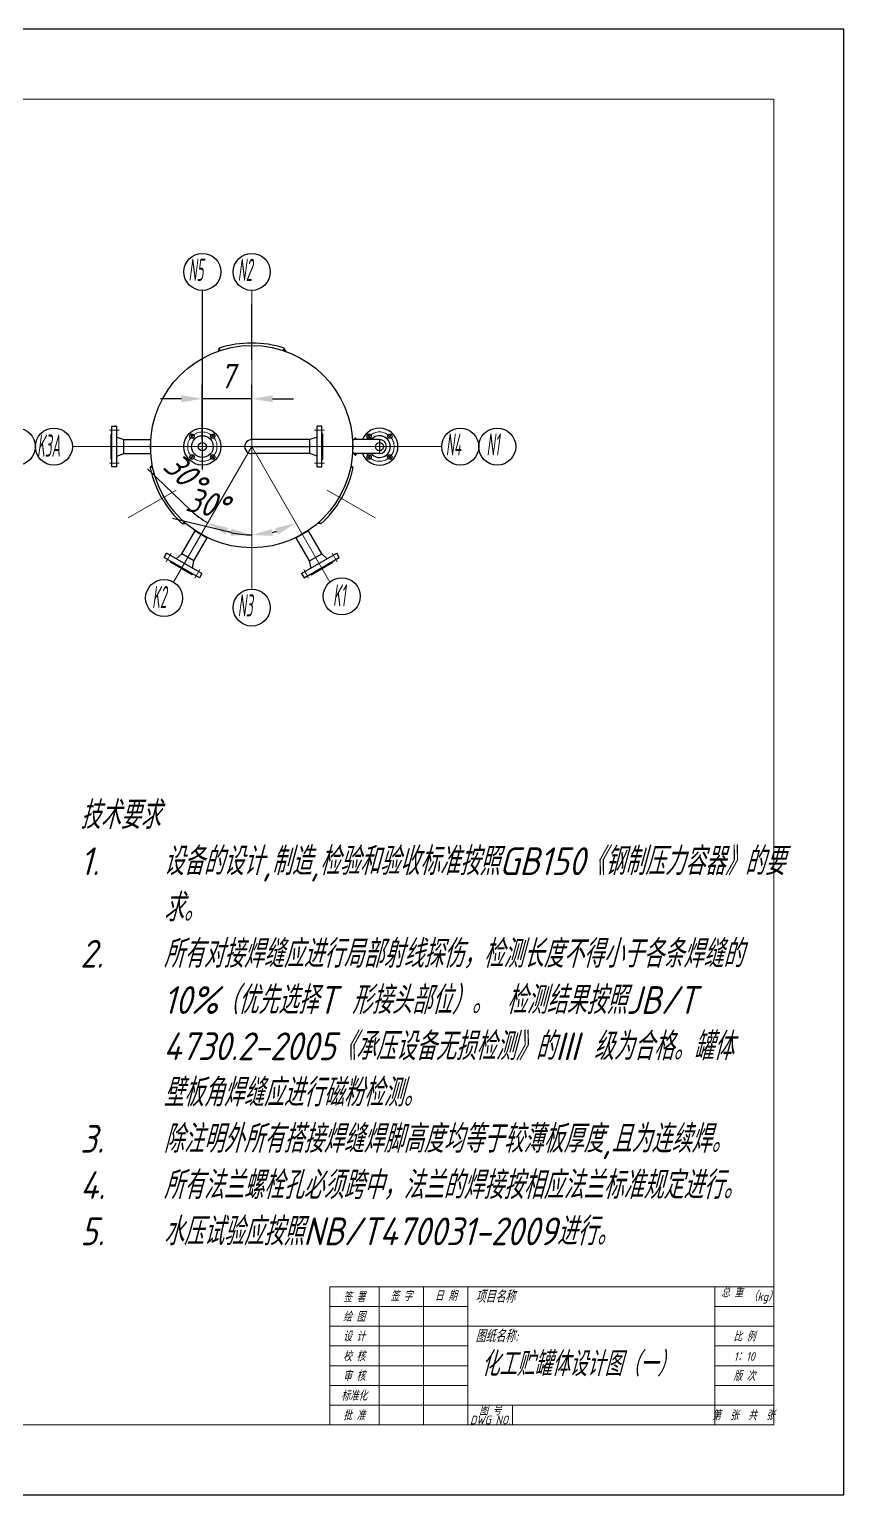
# Model space of a CAD drawing. Header units: millimetres. Extents: x 148 to 774, y 100 to 310.
# Drawn here: x 328.2 to 444.9, y 99.6 to 309.6 of the extents above; entities that cross this region are included whole.
import ezdxf
from ezdxf.enums import TextEntityAlignment as Align

# ---------------------------------------------------------------- set-up
doc = ezdxf.new("R2010")
doc.units = ezdxf.units.MM
doc.linetypes.add('CENTER', pattern=[50.8, 31.75, -6.35, 6.35, -6.35])
doc.layers.add('DIM', color=6, linetype='Continuous')
for name, color, linetype, lineweight in [('中心线', 1, 'CENTER', 15), ('文字', 3, 'Continuous', 15), ('粗实线', 2, 'Continuous', 30)]:
    doc.layers.add(name, color=color, linetype=linetype, lineweight=lineweight)
doc.styles.add('工程字', font='gbeitc.shx', dxfattribs={"height": 3.5, "bigfont": 'gbcbig.shx'})
doc.styles.add('机械', font='gbeitc.shx', dxfattribs={"bigfont": 'gbcbig.shx'})
doc.dimstyles.new('机械标注', dxfattribs={"dimtxt": 3.5, "dimasz": 3, "dimexe": 2, "dimexo": 0, "dimgap": 1.5, "dimtad": 1, "dimdec": 0, "dimdsep": 46, "dimtxsty": '工程字', "dimcen": 2.5, "dimadec": 0, "dimazin": 0, "dimtfac": 1, "dimtdec": 0, "dimtmove": 0, "dimatfit": 3, "dimfxl": 1, "dimarcsym": 0})

# ---------------------------------------------------------------- blocks, each defined once
blk = doc.blocks.new('*D27')
at = {"layer": 'Defpoints', "color": 0, "transparency": 16777216}
for p in [(352.95, 256.64), (352.95, 250.77), (360.03, 250.77)]:
    blk.add_point(p, dxfattribs=at)
at = {"layer": 'DIM', "color": 0, "transparency": 16777216}
for p, q in [((352.95, 250.77), (352.95, 258.64)), ((360.03, 250.77), (360.03, 258.64)), ((349.95, 256.64), (346.95, 256.64)), ((360.03, 256.64), (352.95, 256.64)), ((363.03, 256.64), (366.03, 256.64))]:
    blk.add_line(p, q, dxfattribs=at)
for points in [[(349.95, 257.14), (349.95, 256.14), (352.95, 256.64)], [(363.03, 257.14), (363.03, 256.14), (360.03, 256.64)]]:
    blk.add_solid(points, dxfattribs=at)
at = {"layer": 'DIM', "transparency": 16777216, "insert": (356.49, 259.89), "char_height": 3.5, "attachment_point": 5, "style": '工程字'}
blk.add_mtext('7', dxfattribs=at)
blk = doc.blocks.new('*D28')
at = {"layer": 'Defpoints', "color": 0, "transparency": 16777216}
for p in [(360.03, 272.17), (360.03, 249.79), (364.35, 237.89), (360.03, 229.37), (371.23, 230.37)]:
    blk.add_point(p, dxfattribs=at)
at = {"layer": 'DIM', "color": 0, "transparency": 16777216}
blk.add_line((357.05, 237.49), (348.67, 239.51), dxfattribs=at)
for start, end in [(256.3867, 270), (283.6133, 286.3867)]:
    blk.add_arc((360.03, 249.79), 12.66, start, end, dxfattribs=at)
for points in [[(363.06, 236.99), (362.95, 237.98), (360.03, 237.13)], [(363.4, 238.1), (363.79, 237.18), (366.35, 238.83)]]:
    blk.add_solid(points, dxfattribs=at)
at = {"layer": 'DIM', "transparency": 16777216, "insert": (353.63, 241.66), "char_height": 3.5, "attachment_point": 5, "rotation": 346.3867, "style": '工程字'}
blk.add_mtext('30°', dxfattribs=at)
blk = doc.blocks.new('*D29')
at = {"layer": 'Defpoints', "color": 0, "transparency": 16777216}
for p in [(360.03, 272.17), (360.03, 249.79), (357.83, 237.35), (348.82, 230.37), (360.03, 229.37)]:
    blk.add_point(p, dxfattribs=at)
at = {"layer": 'DIM', "color": 0, "transparency": 16777216}
blk.add_line((351.31, 240.65), (345.08, 246.6), dxfattribs=at)
for start, end in [(226.3522, 240), (253.6478, 256.3522)]:
    blk.add_arc((360.03, 249.79), 12.62, start, end, dxfattribs=at)
for points in [[(356.27, 237.21), (356.67, 238.13), (353.71, 238.85)], [(357.11, 238.02), (356.99, 237.02), (360.03, 237.16)]]:
    blk.add_solid(points, dxfattribs=at)
at = {"layer": 'DIM', "transparency": 16777216, "insert": (350.44, 245.98), "char_height": 3.5, "attachment_point": 5, "rotation": 316.3522, "style": '工程字'}
blk.add_mtext('30°', dxfattribs=at)

msp = doc.modelspace()

# ---------------------------------------------------------------- hatches: boundary and pattern name
at = {"layer": '粗实线'}
for points in [[(355.388, 263.892), (355.203, 263.456, -0.0053728), (355.498, 263.556)], [(364.663, 263.892), (364.848, 263.456, 0.0053728), (364.553, 263.556)], [(345.491, 246.75), (345.776, 247.128, 0.0053728), (345.837, 246.822)], [(374.56, 246.75), (374.275, 247.128, -0.0053728), (374.214, 246.822)], [(350.128, 238.717), (350.599, 238.776, -0.0053728), (350.364, 238.981)], [(369.922, 238.717), (369.452, 238.776, 0.0053728), (369.687, 238.981)]]:
    msp.add_hatch(color=256, dxfattribs=at).paths.add_polyline_path(points)

# ---------------------------------------------------------------- linework, layer by layer
for p, q in [((360.025, 262.257), (360.025, 270.233)), ((339.874, 251.59), (339.98, 251.59)), ((345.531, 250.794), (345.531, 248.779)), ((351.905, 237.737), (353.651, 236.73)), ((368.146, 237.737), (366.4, 236.73))]:
    msp.add_line(p, q)
at = {"layer": 'DIM'}
for p, q in [((352.955, 246.505), (352.955, 272.171)), ((378.339, 250.794), (378.339, 248.779)), ((360.025, 249.787), (368.365, 249.787))]:
    msp.add_line(p, q, dxfattribs=at)
for centre in [(352.955, 274.822), (360.025, 274.822), (326.374, 249.787), (331.677, 249.787), (389.91, 249.787), (395.213, 249.787), (360.025, 226.722), (372.931, 228.334)]:
    msp.add_circle(centre, 2.652, dxfattribs=at)
at = {"layer": 'DIM', "transparency": 16777216}
msp.add_circle((347.469, 228.088), 2.652, dxfattribs=at)
at = {"layer": '中心线', "ltscale": 100}
for p, q in [((360.025, 272.171), (360.025, 229.374)), ((339.626, 252.146), (341.041, 252.146)), ((370.451, 252.146), (369.037, 252.146)), ((351.783, 250.958), (351.144, 251.597)), ((354.126, 250.958), (354.766, 251.597)), ((377.167, 250.958), (376.528, 251.597)), ((379.51, 250.958), (380.149, 251.597)), ((346.424, 249.787), (334.329, 249.787)), ((340.889, 249.787), (387.258, 249.787)), ((360.025, 249.787), (348.816, 230.372)), ((351.783, 248.615), (351.144, 247.976)), ((354.126, 248.615), (354.766, 247.976)), ((360.025, 249.787), (371.235, 230.372)), ((377.167, 248.615), (376.528, 247.976)), ((379.51, 248.615), (380.149, 247.976)), ((339.626, 247.427), (341.041, 247.427)), ((370.451, 247.427), (369.037, 247.427)), ((349.225, 243.551), (342.318, 239.563)), ((370.826, 243.551), (377.733, 239.563)), ((347.782, 233.3), (348.489, 234.525)), ((372.269, 233.3), (371.562, 234.525)), ((351.87, 230.941), (352.577, 232.165)), ((368.181, 230.941), (367.474, 232.165))]:
    msp.add_line(p, q, dxfattribs=at)
msp.add_circle((352.955, 249.787), 2.104, dxfattribs=at)
msp.add_arc((378.339, 249.787), 2.104, 208.61956, 151.38044, dxfattribs=at)
at = {"layer": '文字', "color": 7}
for p, q in [((371.225, 129.389), (391.023, 129.389)), ((371.225, 129.389), (434.861, 129.389)), ((371.225, 129.389), (371.227, 109.591)), ((378.295, 109.591), (378.295, 129.389)), ((384.659, 109.591), (384.659, 129.389)), ((391.023, 109.591), (391.023, 129.389)), ((391.023, 129.389), (426.376, 129.389)), ((426.376, 109.591), (426.376, 129.389)), ((426.376, 129.389), (434.861, 129.389)), ((371.225, 126.561), (391.023, 126.561)), ((426.376, 126.561), (434.861, 126.561)), ((371.225, 123.733), (391.023, 123.733)), ((391.023, 123.733), (426.376, 123.733)), ((426.376, 123.733), (434.861, 123.733)), ((371.225, 120.904), (391.023, 120.904)), ((426.376, 120.904), (434.861, 120.904)), ((371.225, 118.076), (391.023, 118.076)), ((426.376, 118.076), (434.861, 118.076)), ((371.225, 115.248), (391.023, 115.248)), ((426.376, 115.248), (434.861, 115.248)), ((371.225, 112.42), (391.023, 112.42)), ((391.023, 112.42), (434.861, 112.42)), ((397.386, 109.591), (397.386, 112.42))]:
    msp.add_line(p, q, dxfattribs=at)
msp.add_lwpolyline([(157.861, 109.591), (434.861, 109.591), (434.861, 299.591), (157.861, 299.591)], close=True, dxfattribs=at)
at = {"layer": '粗实线'}
for p, q in [((355.388, 263.892), (355.203, 263.456)), ((355.498, 263.556), (355.388, 263.892)), ((364.553, 263.556), (364.663, 263.892)), ((364.663, 263.892), (364.848, 263.456)), ((339.98, 246.87), (339.98, 252.703)), ((339.98, 252.703), (340.687, 252.703)), ((340.687, 246.87), (340.687, 252.703)), ((370.098, 252.703), (369.391, 252.703)), ((369.391, 246.87), (369.391, 252.703)), ((370.098, 246.87), (370.098, 252.703)), ((339.874, 247.984), (339.874, 251.59)), ((339.874, 248.779), (339.874, 250.794)), ((340.687, 251.13), (341.712, 250.794)), ((341.712, 250.794), (345.531, 250.794)), ((341.712, 248.779), (341.712, 250.794)), ((368.365, 250.794), (360.095, 250.794)), ((369.391, 251.13), (368.365, 250.794)), ((368.365, 248.779), (368.365, 250.794)), ((370.204, 251.59), (370.098, 251.59)), ((370.204, 247.984), (370.204, 251.59)), ((370.204, 248.779), (370.204, 250.794)), ((378.339, 250.794), (374.52, 250.794)), ((339.98, 247.984), (339.874, 247.984)), ((340.687, 248.443), (341.712, 248.779)), ((341.712, 248.779), (345.531, 248.779)), ((368.365, 248.779), (360.095, 248.779)), ((369.391, 248.443), (368.365, 248.779)), ((370.098, 247.984), (370.204, 247.984)), ((378.339, 248.779), (374.52, 248.779)), ((340.687, 246.87), (339.98, 246.87)), ((345.491, 246.75), (345.776, 247.128)), ((345.837, 246.822), (345.491, 246.75)), ((369.391, 246.87), (370.098, 246.87)), ((374.214, 246.822), (374.56, 246.75)), ((374.56, 246.75), (374.275, 247.128)), ((349.996, 234.431), (351.905, 237.737)), ((350.364, 238.981), (350.128, 238.717)), ((350.128, 238.717), (350.599, 238.776)), ((370.055, 234.431), (368.146, 237.737)), ((369.922, 238.717), (369.452, 238.776)), ((369.687, 238.981), (369.922, 238.717)), ((351.741, 233.423), (353.651, 236.73)), ((368.309, 233.423), (366.4, 236.73)), ((347.477, 233.885), (347.83, 234.497)), ((352.529, 230.968), (347.477, 233.885)), ((352.882, 231.581), (347.83, 234.497)), ((348.388, 233.236), (348.441, 233.328)), ((351.511, 231.433), (348.388, 233.236)), ((349.193, 233.711), (349.996, 234.431)), ((351.741, 233.423), (349.996, 234.431)), ((351.52, 232.367), (351.741, 233.423)), ((367.169, 231.581), (372.221, 234.497)), ((367.522, 230.968), (372.574, 233.885)), ((368.309, 233.423), (370.055, 234.431)), ((368.531, 232.367), (368.309, 233.423)), ((368.54, 231.433), (371.663, 233.236)), ((370.858, 233.711), (370.055, 234.431)), ((371.663, 233.236), (371.61, 233.328)), ((372.574, 233.885), (372.221, 234.497)), ((350.822, 231.831), (349.077, 232.839)), ((351.564, 231.525), (351.511, 231.433)), ((352.882, 231.581), (352.529, 230.968)), ((367.169, 231.581), (367.522, 230.968)), ((368.487, 231.525), (368.54, 231.433)), ((369.229, 231.831), (370.974, 232.839))]:
    msp.add_line(p, q, dxfattribs=at)
at = {"layer": '粗实线', "color": 7}
msp.add_lwpolyline([(147.861, 99.591), (444.861, 99.591), (444.861, 309.591), (147.861, 309.591)], close=True, dxfattribs=at)
at = {"layer": '粗实线'}
for centre, radius in [((360.025, 249.787), 14.495), ((352.955, 249.787), 2.652), ((351.467, 251.274), 0.318), ((352.955, 249.787), 1.556), ((352.955, 249.787), 0.583), ((354.442, 251.274), 0.318), ((376.851, 251.274), 0.318), ((378.339, 249.787), 0.583), ((379.826, 251.274), 0.318), ((351.467, 248.299), 0.318), ((354.442, 248.299), 0.318), ((376.851, 248.299), 0.318), ((379.826, 248.299), 0.318)]:
    msp.add_circle(centre, radius, dxfattribs=at)
for centre, radius, start, end in [((360.025, 249.787), 14.848, 71.8, 108.2), ((378.339, 249.787), 2.652, 202.33368, 157.66632), ((360.025, 249.787), 1.01, 86.02944, 273.97056), ((388.626, 249.787), 14.141, 175.91421, 184.08579), ((378.339, 249.787), 1.556, 220.37047, 139.62953), ((378.339, 249.787), 1.008, 270, 90), ((360.025, 249.787), 14.848, 191.8, 228.2), ((360.025, 249.787), 14.848, 311.8, 348.2)]:
    msp.add_arc(centre, radius, start, end, dxfattribs=at)
for points in [[(374.52, 250.794), (374.874, 251.148), (375.227, 250.794)], [(374.52, 248.779), (374.874, 248.425), (375.227, 248.779)]]:
    msp.add_solid(points, dxfattribs=at)

# ---------------------------------------------------------------- texts
at = {"insert": (335.449, 198.989), "char_height": 3.977273, "width": 95.42775, "attachment_point": 1, "style": '机械'}
msp.add_mtext('技术要求 \\P\\pxi-3,l3,t3;1.^I设备的设计,制造,检验和验收标准按照GB150《钢制压力容器》的要求。 \\P2.^I所有对接焊缝应进行局部射线探伤，检测长度不得小于各条焊缝的10%（优先选择T 形接头部位）。 检测结果按照JB/T 4730.2-2005《承压设备无损检测》的III 级为合格。罐体壁板角焊缝应进行磁粉检测。 \\P3.^I除注明外所有搭接焊缝焊脚高度均等于较薄板厚度,且为连续焊。 \\P4.^I所有法兰螺栓孔必须跨中，法兰的焊接按相应法兰标准规定进行。\\P5.^I水压试验应按照NB/T470031-2009进行。', dxfattribs=at)
at = {"layer": 'DIM', "style": '机械', "width": 0.5}
for s, p in [('N5', (350.964, 273.535)), ('N2', (358.035, 273.535)), ('K3A', (329.272, 248.342)), ('N4', (387.843, 248.499)), ('N1', (393.677, 248.499)), ('K1', (371.678, 226.885)), ('N3', (358.035, 225.435))]:
    msp.add_text(s, height=3.1818, dxfattribs=at).set_placement(p)
at = {"layer": 'DIM', "transparency": 16777216, "style": '机械', "width": 0.5}
msp.add_text('K2', height=3.1818, dxfattribs=at).set_placement((345.762, 226.639))
at = {"layer": '文字', "color": 7, "style": '机械'}
for s, p in [('签 署', (374.699, 128.011)), ('签 字', (381.477, 128.163)), ('日 期', (387.841, 128.163)), ('总 重', (428.851, 128.682)), ('（kg）', (433.262, 127.975)), ('绘 图', (374.699, 125.183)), ('设 计', (374.699, 122.354)), ('比 例', (430.619, 122.356)), ('校 核', (374.699, 119.526)), ('1：10', (430.619, 119.395)), ('审 核', (374.699, 116.698)), ('版 次', (430.619, 116.699)), ('标准化', (374.699, 113.869)), ('批 准', (374.699, 111.041)), ('图 号', (394.204, 111.713)), ('第  张  共  张', (430.483, 111.062)), ('DWG NO.', (394.204, 110.298))]:
    msp.add_text(s, height=1.2374, dxfattribs=at).set_placement(p, align=Align.MIDDLE)
for s, p in [('项目名称', (392.083, 127.975)), ('图纸名称:', (392.083, 122.319))]:
    msp.add_text(s, height=1.7677, dxfattribs=at).set_placement(p, align=Align.MIDDLE_LEFT)
msp.add_text('化工贮罐体设计图（一）', height=3.5, dxfattribs=at).set_placement((392.917, 116.582))

# ---------------------------------------------------------------- dimensions: what is measured, and where the dimension line sits
at = {"layer": 'DIM'}
for base, line2, picture, middle in [((357.833, 237.354), ((360.025, 249.787), (348.816, 230.372)), '*D29', (350.438, 245.976)), ((364.354, 237.894), ((360.025, 249.787), (371.235, 230.372)), '*D28', (353.625, 241.658))]:
    dim = msp.add_angular_dim_2l(base=base, line1=((360.025, 272.171), (360.025, 229.374)), line2=line2, dimstyle='机械标注', override={"dimclrt": 256, "dimlwd": 65535, "dimlwe": 65535}, dxfattribs=at)
    dim.commit()
    dim.dimension.update_dxf_attribs({"geometry": picture, "text_midpoint": middle})
dim = msp.add_linear_dim(base=(352.955, 256.644), p1=(360.025, 250.772), p2=(352.955, 250.772), angle=180, dimstyle='机械标注', override={"dimclrt": 256, "dimlwd": 65535, "dimlwe": 65535}, dxfattribs=at)
dim.commit()
dim.dimension.update_dxf_attribs({"geometry": '*D27', "text_midpoint": (356.49, 259.894)})

doc.saveas('drawing.dxf')
